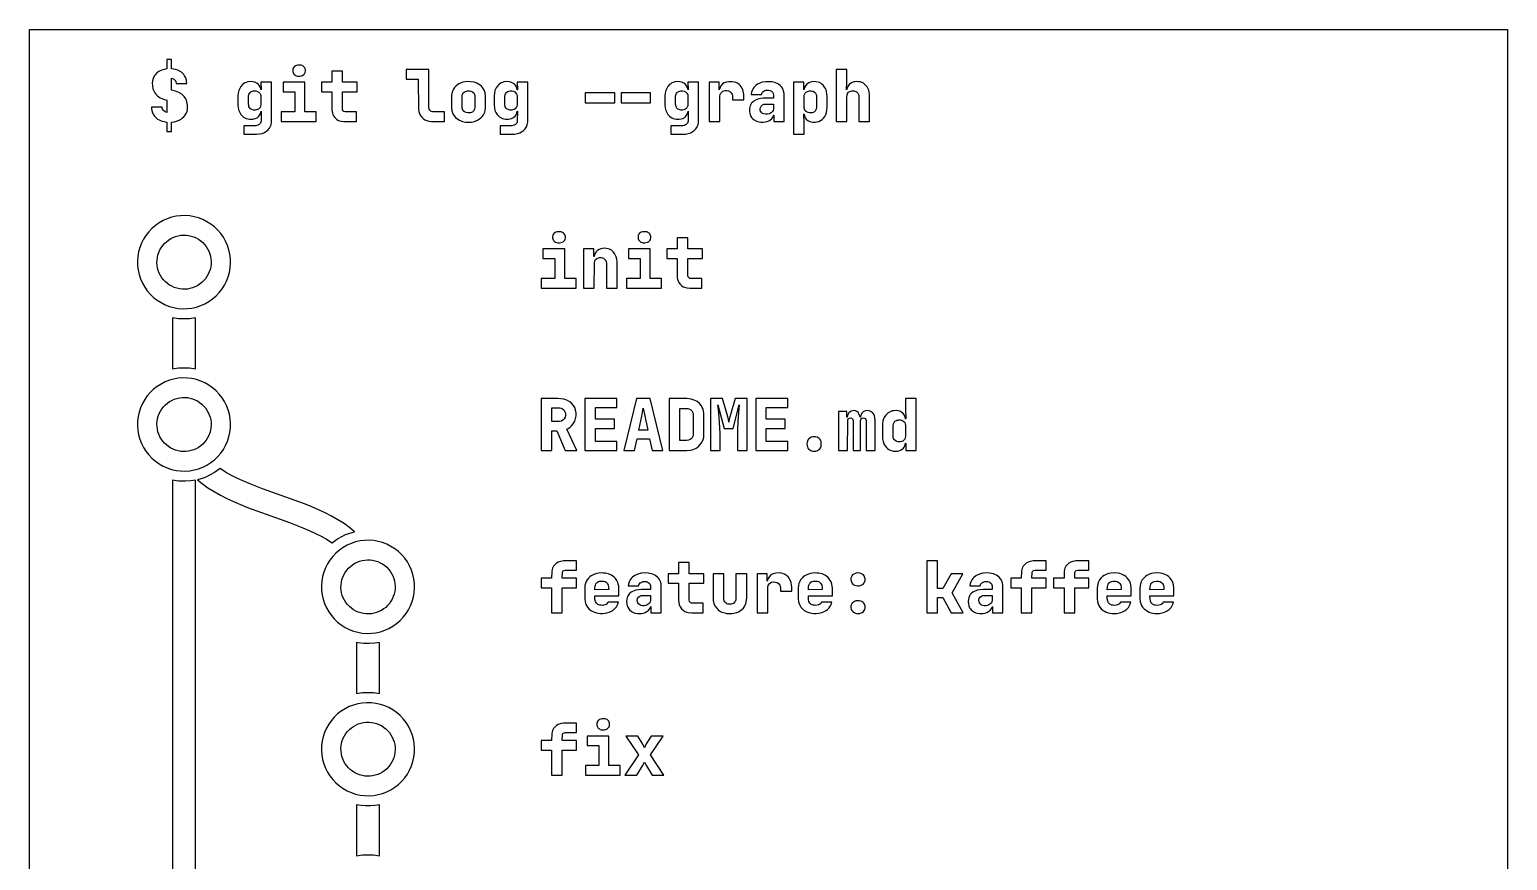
# Model space of a CAD drawing. Header units: millimetres. Extents: x 0 to 272, y 0 to 309.
# Drawn here: x 0.5 to 271.5, y 156.5 to 308.9 of the extents above; entities that cross this region are included whole.
import ezdxf

# ---------------------------------------------------------------- set-up
doc = ezdxf.new("R2010")
doc.units = ezdxf.units.MM

msp = doc.modelspace()

# ---------------------------------------------------------------- linework, layer by layer
at = {"layer": 'ENTGITTERRAHMEN'}
msp.add_lwpolyline([(0.5, 308.91), (271.5, 308.91), (271.5, 0.5), (0.5, 0.5)], close=True, dxfattribs=at)
at = {"layer": 'MOTIV'}
for points in [[(28.569, 292.695), (28.793, 292.911), (28.986, 293.144), (29.216, 293.528), (29.373, 293.951), (29.437, 294.256), (29.47, 294.577), (29.46, 295.068), (29.354, 295.665), (29.261, 295.938), (29.141, 296.194), (28.994, 296.434), (28.821, 296.657), (28.622, 296.862), (28.398, 297.048), (27.875, 297.363), (27.252, 297.603), (26.55, 297.772), (26.55, 299.978), (26.896, 299.849), (27.151, 299.645), (27.307, 299.373), (27.36, 299.038), (29.317, 299.038), (29.302, 299.354), (29.256, 299.652), (29.131, 300.068), (28.938, 300.444), (28.771, 300.673), (28.573, 300.885), (28.35, 301.076), (28.104, 301.242), (27.696, 301.444), (27.238, 301.591), (26.55, 301.701), (26.55, 303.41), (25.702, 303.41), (25.702, 301.687), (25.189, 301.614), (24.725, 301.483), (24.443, 301.364), (24.182, 301.219), (23.831, 300.953), (23.625, 300.746), (23.448, 300.519), (23.237, 300.147), (23.093, 299.735), (23.034, 299.438), (23.004, 299.124), (23.014, 298.646), (23.124, 298.061), (23.22, 297.79), (23.344, 297.533), (23.495, 297.29), (23.673, 297.061), (23.986, 296.751), (24.48, 296.407), (25.063, 296.143), (25.702, 295.958), (25.702, 293.675), (25.34, 293.818), (25.063, 294.04), (24.973, 294.157), (24.887, 294.327), (24.847, 294.466), (24.828, 294.666), (22.87, 294.666), (22.886, 294.347), (22.933, 294.044), (23.061, 293.622), (23.26, 293.239), (23.431, 293.005), (23.634, 292.787), (23.986, 292.503), (24.248, 292.345), (24.533, 292.213), (24.839, 292.106), (25.168, 292.025), (25.702, 291.952), (25.702, 290.229), (26.55, 290.229), (26.55, 291.939), (27.101, 292.014), (27.601, 292.148), (28.049, 292.343), (28.32, 292.506)], [(51.091, 301.257), (51.091, 301.518), (51.039, 301.754), (50.966, 301.91), (50.822, 302.091), (50.631, 302.236), (50.465, 302.316), (50.278, 302.37), (49.999, 302.404), (49.704, 302.393), (49.442, 302.337), (49.269, 302.265), (49.069, 302.131), (48.946, 302.005), (48.853, 301.86), (48.775, 301.64), (48.751, 301.453), (48.764, 301.195), (48.808, 301.021), (48.881, 300.864), (48.984, 300.726), (49.115, 300.606), (49.269, 300.509), (49.442, 300.438), (49.635, 300.392), (50.072, 300.375), (50.343, 300.42), (50.578, 300.509), (50.778, 300.643), (50.935, 300.816), (51.039, 301.021)], [(60.559, 297.472), (60.559, 299.234), (57.884, 299.234), (57.884, 301.257), (55.927, 301.257), (55.927, 299.234), (54.034, 299.234), (54.034, 297.472), (55.927, 297.472), (55.939, 294.102), (56.042, 293.552), (56.131, 293.306), (56.246, 293.079), (56.467, 292.775), (56.645, 292.596), (56.843, 292.443), (57.176, 292.261), (57.553, 292.136), (58.121, 292.06), (60.429, 292.056), (60.429, 293.818), (58.391, 293.821), (58.127, 293.893), (57.992, 294.01), (57.911, 294.181), (57.884, 294.405), (57.884, 297.472)], [(73.74, 301.583), (69.564, 301.583), (69.564, 299.821), (71.783, 299.821), (71.797, 294.285), (71.863, 293.89), (71.98, 293.525), (72.149, 293.189), (72.423, 292.825), (72.689, 292.58), (72.996, 292.376), (73.339, 292.219), (73.712, 292.115), (74.22, 292.058), (76.611, 292.056), (76.611, 293.818), (74.379, 293.828), (74.165, 293.888), (74.02, 293.976), (73.873, 294.132), (73.794, 294.283), (73.74, 294.601)], [(151.987, 297.568), (152.147, 297.479), (152.284, 297.361), (152.396, 297.218), (152.504, 296.991), (152.553, 296.793), (152.576, 296.572), (152.577, 292.056), (154.535, 292.056), (154.522, 297.026), (154.483, 297.343), (154.376, 297.782), (154.212, 298.177), (154.07, 298.415), (153.809, 298.734), (153.612, 298.913), (153.397, 299.063), (153.166, 299.182), (152.788, 299.305), (152.515, 299.35), (152.225, 299.365), (151.861, 299.341), (151.638, 299.298), (151.33, 299.194), (151.056, 299.042), (150.815, 298.843), (150.666, 298.67), (150.541, 298.477), (150.415, 298.189), (150.332, 297.864), (150.293, 297.864), (150.359, 299.234), (150.359, 301.583), (148.401, 301.583), (148.401, 292.056), (150.359, 292.056), (150.359, 296.493), (150.395, 296.862), (150.505, 297.165), (150.688, 297.404), (150.935, 297.568), (151.242, 297.654), (151.673, 297.654)], [(44.685, 291.189), (44.784, 291.463), (44.87, 291.914), (44.886, 292.239), (44.886, 299.234), (42.929, 299.234), (42.994, 297.864), (42.955, 297.864), (42.853, 298.266), (42.678, 298.615), (42.485, 298.856), (42.163, 299.105), (41.78, 299.271), (41.451, 299.341), (40.936, 299.361), (40.505, 299.302), (40.239, 299.224), (39.991, 299.115), (39.761, 298.975), (39.548, 298.804), (39.263, 298.489), (39.103, 298.25), (38.97, 297.99), (38.863, 297.709), (38.754, 297.247), (38.704, 296.739), (38.704, 295.072), (38.754, 294.559), (38.863, 294.095), (39.033, 293.681), (39.263, 293.316), (39.548, 293.004), (39.761, 292.834), (39.991, 292.695), (40.239, 292.587), (40.505, 292.51), (40.788, 292.463), (41.088, 292.448), (41.451, 292.472), (41.674, 292.514), (41.881, 292.578), (42.163, 292.714), (42.332, 292.831), (42.537, 293.025), (42.678, 293.204), (42.792, 293.404), (42.902, 293.702), (42.955, 293.949), (42.994, 293.949), (42.954, 292.107), (42.914, 291.929), (42.846, 291.77), (42.752, 291.63), (42.631, 291.51), (42.376, 291.363), (41.984, 291.279), (39.81, 291.273), (39.81, 289.707), (42.092, 289.711), (42.641, 289.763), (43.136, 289.877), (43.577, 290.054), (43.842, 290.206), (44.194, 290.485), (44.477, 290.814)], [(46.661, 293.831), (46.661, 292.056), (53.056, 292.056), (53.056, 293.831), (50.968, 293.831), (50.968, 299.234), (46.987, 299.234), (46.987, 297.472), (49.14, 297.472), (49.14, 293.831)], [(83.485, 292.944), (83.73, 293.29), (83.956, 293.778), (84.045, 294.098), (84.098, 294.438), (84.115, 294.797), (84.107, 296.735), (84.019, 297.301), (83.832, 297.812), (83.551, 298.264), (83.343, 298.502), (83.106, 298.713), (82.84, 298.897), (82.546, 299.055), (82, 299.247), (81.385, 299.348), (80.716, 299.357), (80.334, 299.319), (79.975, 299.247), (79.639, 299.143), (79.227, 298.953), (78.949, 298.777), (78.701, 298.575), (78.416, 298.264), (78.236, 298.001), (78.089, 297.714), (77.977, 297.408), (77.869, 296.853), (77.851, 296.493), (77.859, 294.555), (77.947, 293.989), (78.134, 293.479), (78.416, 293.026), (78.625, 292.789), (78.863, 292.578), (79.326, 292.285), (79.861, 292.074), (80.459, 291.955), (81.12, 291.928), (81.513, 291.955), (81.882, 292.016), (82.226, 292.109), (82.647, 292.285), (83.021, 292.513), (83.267, 292.715)], [(91.605, 291.059), (91.765, 291.463), (91.851, 291.914), (91.867, 292.239), (91.867, 299.234), (89.91, 299.234), (89.975, 297.864), (89.936, 297.864), (89.834, 298.266), (89.659, 298.615), (89.466, 298.856), (89.144, 299.105), (88.761, 299.271), (88.432, 299.341), (87.917, 299.361), (87.486, 299.302), (87.22, 299.224), (86.972, 299.115), (86.742, 298.975), (86.529, 298.804), (86.244, 298.489), (86.084, 298.25), (85.951, 297.99), (85.844, 297.709), (85.735, 297.247), (85.685, 296.739), (85.685, 295.072), (85.735, 294.559), (85.844, 294.095), (86.014, 293.681), (86.244, 293.316), (86.529, 293.004), (86.742, 292.834), (86.972, 292.695), (87.22, 292.587), (87.486, 292.51), (87.769, 292.463), (88.07, 292.448), (88.315, 292.459), (88.655, 292.514), (88.862, 292.578), (89.144, 292.714), (89.313, 292.831), (89.519, 293.025), (89.659, 293.204), (89.773, 293.404), (89.86, 293.624), (89.936, 293.949), (89.975, 293.949), (89.935, 292.107), (89.895, 291.929), (89.827, 291.77), (89.733, 291.63), (89.612, 291.51), (89.357, 291.363), (88.965, 291.279), (86.791, 291.273), (86.791, 289.707), (88.879, 289.707), (89.445, 289.738), (89.958, 289.832), (90.417, 289.988), (90.694, 290.126), (91.065, 290.386), (91.372, 290.7)], [(122.926, 291.059), (123.085, 291.463), (123.171, 291.914), (123.188, 292.239), (123.188, 299.234), (121.23, 299.234), (121.296, 297.864), (121.256, 297.864), (121.155, 298.266), (120.979, 298.615), (120.787, 298.856), (120.465, 299.105), (120.081, 299.271), (119.753, 299.341), (119.238, 299.361), (118.806, 299.302), (118.541, 299.224), (118.293, 299.115), (118.063, 298.975), (117.85, 298.804), (117.565, 298.489), (117.405, 298.25), (117.272, 297.99), (117.165, 297.709), (117.055, 297.247), (117.005, 296.739), (117.005, 295.072), (117.055, 294.559), (117.165, 294.095), (117.335, 293.681), (117.565, 293.316), (117.85, 293.004), (118.063, 292.834), (118.293, 292.695), (118.541, 292.587), (118.806, 292.51), (119.09, 292.463), (119.39, 292.448), (119.636, 292.459), (119.976, 292.514), (120.281, 292.618), (120.465, 292.714), (120.633, 292.831), (120.839, 293.025), (120.979, 293.204), (121.093, 293.404), (121.181, 293.624), (121.256, 293.949), (121.296, 293.949), (121.256, 292.107), (121.216, 291.929), (121.148, 291.77), (121.054, 291.63), (120.933, 291.51), (120.787, 291.413), (120.619, 291.342), (120.286, 291.279), (118.111, 291.273), (118.111, 289.707), (120.199, 289.707), (120.766, 289.738), (121.278, 289.832), (121.738, 289.988), (122.015, 290.126), (122.385, 290.386), (122.692, 290.7)], [(128.07, 297.727), (128.374, 297.727), (128.644, 297.673), (128.88, 297.567), (129.08, 297.407), (129.237, 297.199), (129.32, 297.015), (129.385, 296.733), (129.4, 296.037), (131.488, 296.037), (131.474, 296.985), (131.434, 297.322), (131.367, 297.635), (131.273, 297.924), (131.152, 298.189), (131.004, 298.43), (130.829, 298.647), (130.63, 298.837), (130.291, 299.068), (130.038, 299.185), (129.763, 299.273), (129.311, 299.35), (128.698, 299.353), (128.309, 299.29), (127.862, 299.122), (127.579, 298.933), (127.286, 298.617), (127.111, 298.306), (126.972, 297.864), (126.946, 297.864), (126.946, 299.234), (125.119, 299.234), (125.119, 292.056), (127.077, 292.056), (127.09, 296.733), (127.15, 297.015), (127.258, 297.255), (127.414, 297.452), (127.614, 297.598), (127.793, 297.673)], [(136.851, 292.96), (136.943, 293.231), (136.982, 293.231), (136.982, 292.056), (138.874, 292.056), (138.874, 296.885), (138.858, 297.2), (138.772, 297.637), (138.674, 297.905), (138.543, 298.153), (138.379, 298.383), (138.182, 298.594), (137.831, 298.871), (137.567, 299.022), (137.28, 299.145), (136.969, 299.241), (136.636, 299.31), (136.279, 299.351), (135.536, 299.352), (134.868, 299.248), (134.563, 299.158), (134.278, 299.042), (134.012, 298.9), (133.765, 298.732), (133.543, 298.542), (133.35, 298.333), (133.185, 298.106), (133.05, 297.861), (132.902, 297.459), (132.819, 297.015), (134.711, 297.015), (134.75, 297.165), (134.835, 297.342), (134.959, 297.493), (135.12, 297.618), (135.311, 297.712), (135.527, 297.772), (135.971, 297.793), (136.279, 297.736), (136.535, 297.616), (136.736, 297.436), (136.863, 297.212), (136.915, 296.944), (136.917, 296.35), (135.04, 296.338), (134.506, 296.276), (134.033, 296.16), (133.621, 295.991), (133.38, 295.849), (133.166, 295.684), (132.902, 295.396), (132.764, 295.179), (132.657, 294.941), (132.58, 294.683), (132.534, 294.404), (132.532, 293.827), (132.635, 293.321), (132.78, 292.986), (132.91, 292.784), (133.065, 292.599), (133.342, 292.357), (133.777, 292.118), (134.286, 291.974), (134.568, 291.938), (135.004, 291.928), (135.388, 291.964), (135.736, 292.043), (136.048, 292.166), (136.236, 292.271), (136.521, 292.496), (136.711, 292.715)], [(143.208, 292.248), (143.478, 292.096), (143.783, 291.992), (144.123, 291.937), (144.573, 291.933), (144.866, 291.97), (145.227, 292.069), (145.557, 292.224), (145.853, 292.433), (146.109, 292.689), (146.326, 292.992), (146.504, 293.342), (146.635, 293.73), (146.719, 294.153), (146.757, 294.732), (146.753, 296.739), (146.727, 297.083), (146.637, 297.56), (146.544, 297.852), (146.424, 298.123), (146.277, 298.372), (146.009, 298.706), (145.805, 298.893), (145.583, 299.049), (145.344, 299.174), (145.087, 299.267), (144.669, 299.349), (144.123, 299.354), (143.677, 299.271), (143.384, 299.154), (143.047, 298.926), (142.779, 298.615), (142.604, 298.266), (142.502, 297.864), (142.463, 297.864), (142.463, 299.234), (140.571, 299.234), (140.571, 289.707), (142.528, 289.707), (142.528, 291.665), (142.463, 293.427), (142.502, 293.427), (142.578, 293.102), (142.738, 292.746), (142.92, 292.503)], [(40.671, 296.722), (40.731, 296.991), (40.808, 297.165), (40.951, 297.361), (41.089, 297.479), (41.309, 297.591), (41.501, 297.643), (41.716, 297.666), (42.012, 297.654), (42.328, 297.568), (42.538, 297.443), (42.743, 297.218), (42.853, 296.991), (42.904, 296.793), (42.927, 296.572), (42.915, 295.09), (42.873, 294.885), (42.775, 294.647), (42.67, 294.496), (42.489, 294.334), (42.269, 294.221), (42.08, 294.169), (41.868, 294.146), (41.57, 294.158), (41.25, 294.245), (41.041, 294.37), (40.839, 294.594), (40.731, 294.821), (40.682, 295.019), (40.659, 295.24)], [(79.815, 296.652), (79.848, 296.869), (79.935, 297.118), (80.034, 297.276), (80.208, 297.447), (80.425, 297.57), (80.615, 297.63), (80.828, 297.662), (81.142, 297.662), (81.425, 297.613), (81.716, 297.483), (81.937, 297.276), (82.083, 296.999), (82.133, 296.799), (82.156, 296.574), (82.152, 294.642), (82.103, 294.363), (82.034, 294.181), (81.899, 293.974), (81.766, 293.848), (81.55, 293.723), (81.358, 293.662), (81.142, 293.629), (80.828, 293.629), (80.549, 293.679), (80.258, 293.812), (80.034, 294.022), (79.885, 294.299), (79.834, 294.497), (79.81, 294.718)], [(87.645, 296.649), (87.693, 296.928), (87.76, 297.11), (87.892, 297.316), (88.022, 297.443), (88.175, 297.541), (88.415, 297.629), (88.623, 297.662), (88.922, 297.662), (89.251, 297.591), (89.47, 297.479), (89.689, 297.268), (89.812, 297.052), (89.885, 296.793), (89.908, 296.572), (89.903, 295.164), (89.854, 294.885), (89.786, 294.703), (89.689, 294.544), (89.519, 294.37), (89.365, 294.271), (89.126, 294.184), (88.922, 294.151), (88.623, 294.151), (88.29, 294.221), (88.07, 294.334), (87.892, 294.496), (87.735, 294.761), (87.676, 294.951), (87.64, 295.24)], [(107.802, 295.449), (107.802, 297.276), (102.386, 297.276), (102.386, 295.449)], [(114.392, 297.276), (108.976, 297.276), (108.976, 295.449), (114.392, 295.449)], [(118.966, 296.649), (119.014, 296.928), (119.081, 297.11), (119.213, 297.316), (119.342, 297.443), (119.552, 297.568), (119.736, 297.629), (119.944, 297.662), (120.243, 297.662), (120.51, 297.612), (120.791, 297.479), (121.01, 297.268), (121.132, 297.052), (121.192, 296.862), (121.229, 296.572), (121.224, 295.164), (121.192, 294.951), (121.106, 294.703), (121.01, 294.544), (120.84, 294.37), (120.686, 294.271), (120.447, 294.184), (120.243, 294.151), (119.944, 294.151), (119.61, 294.221), (119.391, 294.334), (119.213, 294.496), (119.055, 294.761), (118.984, 295.019), (118.961, 295.24)], [(142.535, 296.649), (142.567, 296.862), (142.652, 297.11), (142.749, 297.268), (142.919, 297.443), (143.129, 297.568), (143.312, 297.629), (143.516, 297.662), (143.815, 297.662), (144.148, 297.593), (144.416, 297.447), (144.618, 297.227), (144.726, 296.999), (144.775, 296.799), (144.798, 296.574), (144.793, 294.642), (144.745, 294.363), (144.678, 294.181), (144.546, 293.974), (144.416, 293.848), (144.207, 293.723), (144.023, 293.662), (143.815, 293.629), (143.516, 293.629), (143.248, 293.679), (142.968, 293.812), (142.749, 294.022), (142.603, 294.299), (142.553, 294.497), (142.53, 294.718)], [(134.527, 294.642), (134.646, 294.87), (134.75, 294.986), (134.921, 295.111), (135.229, 295.22), (135.468, 295.241), (136.917, 295.241), (136.909, 294.333), (136.848, 294.08), (136.727, 293.859), (136.491, 293.626), (136.189, 293.462), (135.836, 293.375), (135.454, 293.367), (135.132, 293.425), (134.915, 293.518), (134.697, 293.692), (134.574, 293.869), (134.501, 294.076), (134.478, 294.373)], [(31.501, 274.358), (30.694, 274.582), (29.869, 274.725), (29.034, 274.787), (28.197, 274.766), (27.365, 274.664), (26.548, 274.48), (25.753, 274.217), (24.987, 273.878), (24.259, 273.465), (23.574, 272.983), (22.94, 272.436), (22.362, 271.829), (21.847, 271.169), (21.399, 270.461), (21.022, 269.713), (20.721, 268.932), (20.497, 268.125), (20.354, 267.3), (20.293, 266.464), (20.313, 265.627), (20.416, 264.796), (20.599, 263.979), (20.862, 263.183), (21.201, 262.418), (21.614, 261.689), (22.096, 261.004), (22.643, 260.37), (23.25, 259.793), (23.91, 259.277), (24.618, 258.829), (25.366, 258.453), (26.147, 258.151), (26.955, 257.928), (27.78, 257.785), (28.615, 257.723), (29.452, 257.744), (30.283, 257.846), (31.101, 258.03), (31.896, 258.292), (32.662, 258.632), (33.39, 259.045), (34.075, 259.527), (34.709, 260.074), (35.287, 260.68), (35.802, 261.341), (36.25, 262.048), (36.627, 262.796), (36.928, 263.578), (37.151, 264.385), (37.295, 265.21), (37.356, 266.045), (37.336, 266.883), (37.233, 267.714), (37.05, 268.531), (36.787, 269.326), (36.448, 270.092), (36.035, 270.821), (35.552, 271.505), (35.005, 272.14), (34.399, 272.717), (33.739, 273.232), (33.031, 273.68), (32.283, 274.057)], [(30.381, 261.543), (29.912, 261.414), (29.432, 261.33), (28.946, 261.294), (28.459, 261.306), (27.976, 261.366), (27.501, 261.473), (27.039, 261.625), (26.594, 261.823), (26.17, 262.063), (25.772, 262.343), (25.403, 262.661), (25.067, 263.014), (24.768, 263.398), (24.507, 263.809), (24.288, 264.244), (24.113, 264.698), (23.983, 265.168), (23.9, 265.647), (23.864, 266.133), (23.876, 266.62), (23.936, 267.103), (24.042, 267.578), (24.195, 268.041), (24.392, 268.486), (24.632, 268.909), (24.913, 269.308), (25.231, 269.676), (25.583, 270.012), (25.967, 270.312), (26.379, 270.572), (26.814, 270.791), (27.268, 270.966), (27.737, 271.096), (28.217, 271.179), (28.703, 271.215), (29.189, 271.203), (29.673, 271.144), (30.148, 271.037), (30.61, 270.884), (31.055, 270.687), (31.479, 270.447), (31.877, 270.166), (32.246, 269.848), (32.582, 269.496), (32.881, 269.112), (33.142, 268.701), (33.361, 268.266), (33.536, 267.811), (33.666, 267.342), (33.749, 266.862), (33.785, 266.377), (33.773, 265.89), (33.713, 265.407), (33.607, 264.931), (33.454, 264.469), (33.256, 264.024), (33.016, 263.6), (32.736, 263.202), (32.418, 262.833), (32.065, 262.498), (31.681, 262.198), (31.27, 261.938), (30.835, 261.719)], [(98.002, 271.79), (97.803, 271.828), (97.508, 271.839), (97.228, 271.805), (96.984, 271.727), (96.824, 271.639), (96.644, 271.484), (96.541, 271.346), (96.467, 271.189), (96.415, 270.953), (96.415, 270.692), (96.449, 270.512), (96.513, 270.349), (96.606, 270.205), (96.728, 270.079), (96.929, 269.944), (97.164, 269.855), (97.364, 269.817), (97.659, 269.806), (97.938, 269.839), (98.182, 269.918), (98.342, 270.006), (98.523, 270.161), (98.626, 270.299), (98.699, 270.456), (98.751, 270.692), (98.751, 270.953), (98.717, 271.133), (98.653, 271.295), (98.56, 271.44), (98.438, 271.566), (98.238, 271.701)], [(113.663, 271.79), (113.463, 271.828), (113.168, 271.839), (112.889, 271.805), (112.645, 271.727), (112.484, 271.639), (112.304, 271.484), (112.201, 271.346), (112.128, 271.189), (112.076, 270.953), (112.076, 270.692), (112.11, 270.512), (112.173, 270.349), (112.266, 270.205), (112.389, 270.079), (112.589, 269.944), (112.824, 269.855), (113.024, 269.817), (113.319, 269.806), (113.598, 269.839), (113.842, 269.918), (114.003, 270.006), (114.183, 270.161), (114.286, 270.299), (114.359, 270.456), (114.412, 270.692), (114.412, 270.953), (114.377, 271.133), (114.314, 271.295), (114.221, 271.44), (114.098, 271.566), (113.898, 271.701)], [(98.627, 268.669), (94.647, 268.669), (94.647, 266.907), (96.8, 266.907), (96.8, 263.266), (94.321, 263.266), (94.321, 261.491), (100.715, 261.491), (100.715, 263.266), (98.627, 263.266)], [(106.153, 266.545), (106.221, 266.363), (106.275, 265.929), (106.275, 261.491), (108.232, 261.491), (108.229, 266.295), (108.181, 266.778), (108.074, 267.217), (107.909, 267.612), (107.767, 267.85), (107.507, 268.169), (107.204, 268.427), (106.864, 268.617), (106.616, 268.706), (106.212, 268.785), (105.922, 268.8), (105.559, 268.776), (105.229, 268.704), (104.932, 268.584), (104.669, 268.416), (104.41, 268.165), (104.239, 267.912), (104.112, 267.624), (104.03, 267.299), (103.991, 267.299), (103.991, 268.669), (102.099, 268.669), (102.099, 261.491), (104.056, 261.491), (104.069, 266.157), (104.15, 266.487), (104.304, 266.751), (104.526, 266.947), (104.809, 267.064), (105.008, 267.097), (105.3, 267.097), (105.567, 267.047), (105.741, 266.976), (105.892, 266.878), (106.059, 266.704)], [(114.288, 263.266), (114.288, 268.669), (110.307, 268.669), (110.307, 266.907), (112.461, 266.907), (112.461, 263.266), (109.981, 263.266), (109.981, 261.491), (116.376, 261.491), (116.376, 263.266)], [(120.062, 261.952), (120.38, 261.75), (120.617, 261.648), (121.008, 261.543), (121.596, 261.491), (123.749, 261.491), (123.749, 263.253), (121.711, 263.256), (121.567, 263.28), (121.396, 263.361), (121.312, 263.445), (121.252, 263.553), (121.204, 263.841), (121.204, 266.907), (123.88, 266.907), (123.88, 268.669), (121.204, 268.669), (121.204, 270.692), (119.247, 270.692), (119.247, 268.669), (117.354, 268.669), (117.354, 266.907), (119.247, 266.907), (119.247, 263.841), (119.275, 263.392), (119.327, 263.117), (119.451, 262.741), (119.566, 262.514), (119.787, 262.21)], [(28.824, 255.835), (27.803, 255.885), (26.74, 256.046), (26.74, 246.693), (27.803, 246.854), (28.824, 246.904), (29.846, 246.854), (30.908, 246.693), (30.908, 256.046), (29.846, 255.885)], [(31.896, 244.446), (31.101, 244.709), (30.283, 244.893), (29.452, 244.995), (28.615, 245.016), (27.78, 244.954), (26.955, 244.811), (26.147, 244.587), (25.366, 244.286), (24.618, 243.909), (23.91, 243.461), (23.25, 242.946), (22.643, 242.369), (22.096, 241.734), (21.614, 241.05), (21.201, 240.321), (20.862, 239.555), (20.599, 238.76), (20.416, 237.943), (20.313, 237.112), (20.293, 236.274), (20.354, 235.439), (20.497, 234.614), (20.721, 233.807), (21.022, 233.025), (21.399, 232.277), (21.847, 231.57), (22.362, 230.909), (22.94, 230.303), (23.574, 229.756), (24.259, 229.274), (24.987, 228.861), (25.753, 228.521), (26.548, 228.259), (27.365, 228.075), (28.197, 227.973), (29.034, 227.952), (29.869, 228.014), (30.694, 228.157), (31.501, 228.38), (32.283, 228.682), (33.031, 229.058), (33.739, 229.506), (34.399, 230.022), (35.005, 230.599), (35.552, 231.233), (36.035, 231.918), (36.448, 232.647), (36.787, 233.412), (37.05, 234.208), (37.233, 235.025), (37.336, 235.856), (37.356, 236.693), (37.295, 237.529), (37.151, 238.354), (36.928, 239.161), (36.627, 239.942), (36.25, 240.69), (35.802, 241.398), (35.287, 242.058), (34.709, 242.665), (34.075, 243.212), (33.39, 243.694), (32.662, 244.107)], [(30.61, 231.854), (30.148, 231.702), (29.673, 231.595), (29.189, 231.535), (28.703, 231.524), (28.217, 231.559), (27.737, 231.643), (27.268, 231.772), (26.814, 231.948), (26.379, 232.167), (25.967, 232.427), (25.583, 232.727), (25.231, 233.062), (24.913, 233.431), (24.632, 233.829), (24.392, 234.253), (24.195, 234.698), (24.042, 235.16), (23.936, 235.636), (23.876, 236.119), (23.864, 236.606), (23.9, 237.091), (23.983, 237.571), (24.113, 238.04), (24.288, 238.495), (24.507, 238.93), (24.768, 239.341), (25.067, 239.725), (25.403, 240.077), (25.772, 240.395), (26.17, 240.676), (26.594, 240.916), (27.039, 241.113), (27.501, 241.266), (27.976, 241.373), (28.459, 241.432), (28.946, 241.444), (29.432, 241.408), (29.912, 241.325), (30.381, 241.195), (30.835, 241.02), (31.27, 240.801), (31.681, 240.541), (32.065, 240.241), (32.418, 239.905), (32.736, 239.537), (33.016, 239.138), (33.256, 238.715), (33.454, 238.27), (33.607, 237.807), (33.713, 237.332), (33.773, 236.849), (33.785, 236.362), (33.749, 235.876), (33.666, 235.397), (33.536, 234.927), (33.361, 234.473), (33.142, 234.038), (32.881, 233.627), (32.582, 233.243), (32.246, 232.89), (31.877, 232.572), (31.479, 232.292), (31.055, 232.052)], [(99.891, 240.394), (99.547, 240.669), (99.149, 240.895), (98.818, 241.03), (98.461, 241.132), (97.947, 241.218), (97.387, 241.247), (94.321, 241.247), (94.321, 231.72), (96.265, 231.72), (96.265, 235.322), (97.179, 235.322), (98.719, 231.72), (100.846, 231.72), (99.045, 235.636), (99.258, 235.737), (99.554, 235.92), (99.903, 236.222), (100.199, 236.59), (100.486, 237.126), (100.633, 237.592), (100.706, 238.089), (100.707, 238.599), (100.612, 239.179), (100.461, 239.6), (100.244, 239.982)], [(104.265, 239.577), (108.219, 239.577), (108.219, 241.247), (102.347, 241.247), (102.347, 231.72), (108.219, 231.72), (108.219, 233.391), (104.265, 233.391), (104.265, 235.766), (107.762, 235.766), (107.762, 237.437), (104.265, 237.437)], [(111.795, 241.247), (109.459, 231.72), (111.456, 231.72), (111.912, 233.874), (114.183, 233.874), (114.64, 231.72), (116.637, 231.72), (114.275, 241.247)], [(124.091, 238.943), (123.997, 239.285), (123.865, 239.604), (123.695, 239.901), (123.343, 240.336), (122.908, 240.692), (122.391, 240.969), (121.806, 241.153), (121.424, 241.216), (121.018, 241.245), (117.785, 241.247), (117.785, 231.72), (121.018, 231.722), (121.681, 231.791), (122.165, 231.917), (122.711, 232.162), (123.092, 232.42), (123.494, 232.812), (123.812, 233.282), (123.997, 233.704), (124.114, 234.163), (124.165, 234.658), (124.167, 238.193), (124.148, 238.579)], [(130.32, 235.838), (130.288, 234.537), (130.287, 231.72), (132.075, 231.72), (132.075, 241.247), (129.87, 241.247), (128.955, 238.05), (128.817, 237.474), (128.721, 236.928), (128.636, 237.423), (128.531, 237.865), (127.547, 241.247), (125.341, 241.247), (125.341, 231.72), (127.129, 231.72), (127.124, 234.87), (127.039, 236.798), (126.896, 238.625), (126.738, 240.073), (127.886, 235.766), (129.543, 235.766), (130.64, 240.073), (130.444, 237.957)], [(135.586, 237.437), (135.586, 239.577), (139.54, 239.577), (139.54, 241.247), (133.667, 241.247), (133.667, 231.72), (139.54, 231.72), (139.54, 233.391), (135.586, 233.391), (135.586, 235.766), (139.083, 235.766), (139.083, 237.437)], [(161.125, 239.29), (161.19, 237.528), (161.151, 237.528), (161.049, 237.93), (160.874, 238.279), (160.681, 238.52), (160.446, 238.714), (160.078, 238.901), (159.761, 238.987), (159.41, 239.026), (158.984, 239.013), (158.701, 238.966), (158.309, 238.838), (157.957, 238.639), (157.745, 238.468), (157.459, 238.154), (157.23, 237.787), (157.11, 237.516), (156.98, 237.071), (156.927, 236.747), (156.897, 236.223), (156.897, 234.396), (156.927, 233.867), (157.017, 233.387), (157.166, 232.956), (157.376, 232.574), (157.645, 232.243), (157.849, 232.057), (158.07, 231.903), (158.309, 231.779), (158.566, 231.687), (158.841, 231.625), (159.132, 231.594), (159.648, 231.614), (159.871, 231.657), (160.176, 231.76), (160.528, 231.973), (160.734, 232.167), (160.874, 232.346), (160.988, 232.546), (161.076, 232.766), (161.151, 233.091), (161.19, 233.091), (161.19, 231.72), (163.083, 231.72), (163.083, 241.247), (161.125, 241.247)], [(97.654, 237.034), (96.265, 237.019), (96.265, 239.551), (97.479, 239.549), (97.736, 239.523), (97.967, 239.466), (98.232, 239.341), (98.448, 239.161), (98.609, 238.934), (98.712, 238.662), (98.75, 238.428), (98.756, 238.176), (98.692, 237.803), (98.536, 237.497), (98.29, 237.259), (98.037, 237.125)], [(112.239, 235.44), (112.78, 238.032), (113.048, 239.485), (113.844, 235.44)], [(121.616, 233.721), (121.349, 233.61), (120.963, 233.549), (119.743, 233.548), (119.743, 239.42), (120.963, 239.418), (121.202, 239.392), (121.42, 239.335), (121.676, 239.211), (121.941, 238.98), (122.09, 238.752), (122.179, 238.49), (122.209, 238.193), (122.209, 234.787), (122.179, 234.485), (122.09, 234.218), (121.984, 234.042), (121.79, 233.84)], [(152.877, 231.72), (152.883, 237.193), (152.931, 237.4), (153.047, 237.578), (153.195, 237.668), (153.386, 237.698), (153.577, 237.668), (153.725, 237.578), (153.841, 237.4), (153.889, 237.193), (153.895, 231.72), (155.579, 231.72), (155.579, 237.202), (155.527, 237.762), (155.447, 238.054), (155.372, 238.23), (155.23, 238.468), (155.054, 238.669), (154.854, 238.826), (154.631, 238.939), (154.385, 239.006), (154.117, 239.029), (153.808, 238.999), (153.602, 238.937), (153.417, 238.842), (153.253, 238.714), (153.127, 238.567), (153.003, 238.355), (152.92, 238.117), (152.877, 237.854), (152.799, 237.854), (152.655, 238.326), (152.443, 238.674), (152.224, 238.871), (151.964, 238.989), (151.743, 239.026), (151.448, 239.012), (151.184, 238.937), (150.948, 238.803), (150.748, 238.616), (150.608, 238.41), (150.494, 238.117), (150.45, 237.854), (150.372, 237.854), (150.372, 238.898), (148.832, 238.898), (148.832, 231.72), (150.515, 231.72), (150.518, 237.154), (150.558, 237.369), (150.628, 237.51), (150.73, 237.614), (150.862, 237.677), (151.125, 237.69), (151.318, 237.614), (151.403, 237.534), (151.467, 237.43), (151.527, 237.193), (151.533, 231.72)], [(159.697, 237.307), (159.913, 237.331), (160.208, 237.318), (160.466, 237.255), (160.634, 237.176), (160.825, 237.025), (160.972, 236.829), (161.07, 236.592), (161.119, 236.313), (161.124, 234.382), (161.07, 234.027), (160.972, 233.789), (160.781, 233.551), (160.634, 233.443), (160.466, 233.363), (160.138, 233.293), (159.697, 233.312), (159.39, 233.413), (159.148, 233.593), (159.036, 233.736), (158.95, 233.903), (158.868, 234.232), (158.86, 236.313), (158.908, 236.592), (159.036, 236.882), (159.191, 237.068), (159.337, 237.176), (159.505, 237.255)], [(144.917, 234.138), (144.698, 234.197), (144.455, 234.224), (144.122, 234.21), (143.829, 234.138), (143.634, 234.046), (143.409, 233.874), (143.272, 233.711), (143.14, 233.456), (143.08, 233.237), (143.052, 232.994), (143.067, 232.662), (143.14, 232.368), (143.234, 232.174), (143.36, 232.001), (143.574, 231.812), (143.761, 231.707), (144.045, 231.619), (144.369, 231.59), (144.698, 231.619), (144.984, 231.707), (145.171, 231.812), (145.383, 232.001), (145.541, 232.236), (145.642, 232.51), (145.679, 232.741), (145.679, 233.078), (145.642, 233.313), (145.572, 233.524), (145.469, 233.711), (145.283, 233.922), (145.112, 234.046)], [(35.429, 228.425), (34.824, 227.965), (34.399, 227.681), (33.509, 227.177), (32.812, 226.857), (32.335, 226.673), (31.309, 226.365), (32.156, 225.655), (33.218, 224.883), (34.334, 224.172), (35.495, 223.516), (36.695, 222.906), (37.927, 222.335), (39.185, 221.797), (40.463, 221.287), (43.038, 220.33), (48.195, 218.487), (50.634, 217.538), (51.794, 217.042), (52.905, 216.527), (53.959, 215.989), (54.95, 215.427), (55.96, 214.772), (56.565, 215.232), (56.99, 215.516), (57.88, 216.02), (58.342, 216.239), (59.055, 216.524), (60.08, 216.832), (59.234, 217.542), (58.171, 218.314), (57.055, 219.024), (55.894, 219.681), (54.694, 220.291), (53.462, 220.862), (52.25, 221.38), (50.926, 221.91), (48.351, 222.867), (43.194, 224.709), (40.755, 225.658), (39.595, 226.155), (38.484, 226.67), (37.43, 227.208), (36.439, 227.77)], [(29.846, 68.228), (30.908, 68.067), (30.908, 226.275), (30.1, 226.142), (29.08, 226.067), (28.313, 226.077), (27.803, 226.114), (26.74, 226.275), (26.74, 68.067), (27.803, 68.228), (28.824, 68.278)], [(66.023, 214.515), (65.242, 214.816), (64.435, 215.04), (63.61, 215.183), (62.774, 215.245), (61.937, 215.224), (61.106, 215.122), (60.289, 214.938), (59.493, 214.675), (58.728, 214.336), (57.999, 213.923), (57.314, 213.441), (56.68, 212.894), (56.103, 212.287), (55.587, 211.627), (55.139, 210.919), (54.763, 210.171), (54.461, 209.39), (54.238, 208.583), (54.095, 207.758), (54.033, 206.922), (54.054, 206.085), (54.156, 205.254), (54.34, 204.437), (54.602, 203.641), (54.942, 202.876), (55.355, 202.147), (55.837, 201.462), (56.384, 200.828), (56.99, 200.251), (57.651, 199.735), (58.358, 199.287), (59.106, 198.911), (59.888, 198.609), (60.695, 198.386), (61.52, 198.243), (62.355, 198.181), (63.193, 198.202), (64.024, 198.304), (64.841, 198.488), (65.636, 198.75), (66.402, 199.09), (67.131, 199.503), (67.815, 199.985), (68.45, 200.532), (69.027, 201.138), (69.542, 201.799), (69.991, 202.506), (70.367, 203.254), (70.668, 204.036), (70.892, 204.843), (71.035, 205.668), (71.097, 206.503), (71.076, 207.341), (70.974, 208.172), (70.79, 208.989), (70.527, 209.784), (70.188, 210.55), (69.775, 211.279), (69.293, 211.963), (68.746, 212.598), (68.139, 213.175), (67.479, 213.69), (66.771, 214.138)], [(64.576, 202.177), (64.121, 202.001), (63.652, 201.872), (63.172, 201.788), (62.687, 201.753), (62.2, 201.764), (61.717, 201.824), (61.242, 201.931), (60.779, 202.083), (60.334, 202.281), (59.91, 202.521), (59.512, 202.801), (59.144, 203.119), (58.808, 203.472), (58.508, 203.856), (58.248, 204.267), (58.029, 204.702), (57.853, 205.156), (57.724, 205.626), (57.64, 206.105), (57.605, 206.591), (57.616, 207.078), (57.676, 207.561), (57.783, 208.036), (57.936, 208.499), (58.133, 208.944), (58.373, 209.367), (58.653, 209.766), (58.971, 210.134), (59.324, 210.47), (59.708, 210.77), (60.119, 211.03), (60.554, 211.249), (61.008, 211.424), (61.478, 211.554), (61.958, 211.637), (62.443, 211.673), (62.93, 211.661), (63.413, 211.602), (63.888, 211.495), (64.351, 211.342), (64.796, 211.145), (65.219, 210.905), (65.618, 210.624), (65.986, 210.306), (66.322, 209.954), (66.622, 209.57), (66.882, 209.159), (67.101, 208.724), (67.276, 208.269), (67.406, 207.8), (67.489, 207.32), (67.525, 206.835), (67.513, 206.348), (67.454, 205.865), (67.347, 205.389), (67.194, 204.927), (66.997, 204.482), (66.757, 204.058), (66.477, 203.66), (66.158, 203.291), (65.806, 202.956), (65.422, 202.656), (65.011, 202.396)], [(97.116, 211.03), (96.817, 210.781), (96.576, 210.49), (96.397, 210.163), (96.313, 209.925), (96.24, 209.537), (96.226, 208.279), (94.321, 208.279), (94.321, 206.517), (96.226, 206.517), (96.226, 201.949), (98.183, 201.949), (98.183, 206.517), (100.807, 206.517), (100.807, 208.279), (98.183, 208.279), (98.197, 209.334), (98.284, 209.542), (98.37, 209.639), (98.476, 209.712), (98.734, 209.779), (100.807, 209.78), (100.807, 211.476), (98.397, 211.464), (97.833, 211.365), (97.455, 211.225)], [(171.696, 201.949), (169.66, 205.617), (171.657, 209.127), (169.477, 209.127), (167.976, 206.413), (167.011, 206.413), (167.011, 211.476), (165.053, 211.476), (165.053, 201.949), (167.011, 201.949), (167.011, 204.768), (167.963, 204.768), (169.477, 201.949)], [(183.247, 211.03), (182.949, 210.781), (182.707, 210.49), (182.529, 210.163), (182.445, 209.925), (182.372, 209.537), (182.358, 208.279), (180.453, 208.279), (180.453, 206.517), (182.358, 206.517), (182.358, 201.949), (184.315, 201.949), (184.315, 206.517), (186.939, 206.517), (186.939, 208.279), (184.315, 208.279), (184.329, 209.334), (184.416, 209.542), (184.502, 209.639), (184.608, 209.712), (184.866, 209.779), (186.939, 209.78), (186.939, 211.476), (184.529, 211.464), (183.965, 211.365), (183.587, 211.225)], [(191.078, 211.03), (190.779, 210.781), (190.538, 210.49), (190.359, 210.163), (190.275, 209.925), (190.202, 209.537), (190.188, 208.279), (188.283, 208.279), (188.283, 206.517), (190.188, 206.517), (190.188, 201.949), (192.146, 201.949), (192.146, 206.517), (194.769, 206.517), (194.769, 208.279), (192.146, 208.279), (192.159, 209.334), (192.246, 209.542), (192.333, 209.639), (192.438, 209.712), (192.696, 209.779), (194.769, 209.78), (194.769, 211.476), (192.359, 211.464), (191.795, 211.365), (191.417, 211.225)], [(105.769, 203.34), (105.53, 203.321), (105.286, 203.327), (105.041, 203.364), (104.7, 203.496), (104.442, 203.717), (104.267, 204.023), (104.176, 204.414), (104.161, 205.082), (108.558, 205.082), (108.557, 206.509), (108.527, 206.861), (108.462, 207.194), (108.362, 207.507), (108.174, 207.894), (107.928, 208.24), (107.71, 208.468), (107.464, 208.67), (107.188, 208.846), (106.671, 209.075), (106.087, 209.212), (105.706, 209.25), (105.305, 209.256), (104.915, 209.228), (104.547, 209.168), (103.984, 208.994), (103.486, 208.732), (103.226, 208.538), (102.996, 208.319), (102.736, 207.985), (102.577, 207.705), (102.42, 207.301), (102.343, 206.974), (102.296, 206.509), (102.296, 204.568), (102.365, 203.991), (102.532, 203.469), (102.796, 203.004), (103.146, 202.609), (103.396, 202.406), (103.776, 202.178), (104.091, 202.041), (104.43, 201.936), (104.79, 201.865), (105.172, 201.826), (105.604, 201.822), (106.076, 201.866), (106.374, 201.924), (106.795, 202.056), (107.186, 202.241), (107.43, 202.393), (107.654, 202.565), (107.946, 202.85), (108.11, 203.059), (108.311, 203.4), (108.493, 203.907), (106.575, 203.907), (106.507, 203.76), (106.379, 203.603), (106.203, 203.476), (106.028, 203.4)], [(116.189, 207.666), (116.005, 208.046), (115.841, 208.276), (115.644, 208.487), (115.416, 208.678), (115.164, 208.843), (114.888, 208.98), (114.589, 209.09), (114.267, 209.172), (113.922, 209.227), (113.361, 209.258), (112.654, 209.206), (112.025, 209.051), (111.604, 208.867), (111.348, 208.712), (111.005, 208.435), (110.812, 208.226), (110.648, 207.999), (110.456, 207.625), (110.329, 207.209), (110.281, 206.909), (112.173, 206.909), (112.23, 207.105), (112.325, 207.275), (112.458, 207.42), (112.628, 207.538), (112.825, 207.623), (113.048, 207.675), (113.296, 207.692), (113.563, 207.671), (113.741, 207.63), (113.95, 207.539), (114.126, 207.407), (114.258, 207.245), (114.325, 207.105), (114.373, 206.894), (114.379, 206.243), (112.693, 206.24), (112.14, 206.196), (111.647, 206.098), (111.351, 206.003), (111.083, 205.885), (110.842, 205.742), (110.532, 205.486), (110.364, 205.289), (110.169, 204.956), (110.077, 204.708), (110.015, 204.44), (109.981, 203.998), (110.01, 203.587), (110.097, 203.214), (110.188, 202.986), (110.372, 202.677), (110.527, 202.492), (110.804, 202.25), (111.012, 202.119), (111.359, 201.966), (111.614, 201.894), (112.03, 201.831), (112.33, 201.819), (112.726, 201.841), (113.086, 201.905), (113.41, 202.013), (113.698, 202.164), (113.928, 202.338), (114.13, 202.551), (114.283, 202.79), (114.405, 203.124), (114.444, 203.124), (114.444, 201.949), (116.336, 201.949), (116.332, 206.938), (116.3, 207.243)], [(119.84, 202.972), (120.061, 202.668), (120.336, 202.41), (120.655, 202.208), (121.016, 202.065), (121.282, 202.001), (121.87, 201.949), (124.023, 201.949), (124.023, 203.711), (121.91, 203.723), (121.778, 203.759), (121.67, 203.819), (121.586, 203.903), (121.526, 204.011), (121.478, 204.299), (121.478, 207.365), (124.154, 207.365), (124.154, 209.127), (121.478, 209.127), (121.478, 211.15), (119.521, 211.15), (119.521, 209.127), (117.628, 209.127), (117.628, 207.365), (119.521, 207.365), (119.521, 204.299), (119.55, 203.85), (119.636, 203.445), (119.725, 203.199)], [(129.786, 203.882), (129.657, 203.75), (129.505, 203.648), (129.331, 203.574), (129.135, 203.53), (128.917, 203.516), (128.559, 203.556), (128.376, 203.62), (128.217, 203.713), (128.082, 203.835), (127.972, 203.985), (127.888, 204.161), (127.831, 204.362), (127.795, 204.755), (127.795, 209.127), (125.837, 209.127), (125.837, 204.742), (125.875, 204.187), (125.987, 203.684), (126.174, 203.235), (126.436, 202.837), (126.772, 202.494), (127.17, 202.218), (127.468, 202.075), (127.963, 201.919), (128.325, 201.855), (128.713, 201.823), (129.315, 201.835), (129.864, 201.918), (130.199, 202.013), (130.509, 202.14), (130.794, 202.298), (131.175, 202.595), (131.393, 202.829), (131.577, 203.088), (131.728, 203.37), (131.846, 203.677), (131.959, 204.182), (131.997, 204.742), (131.997, 209.127), (130.039, 209.127), (130.039, 204.755), (130.002, 204.362), (129.889, 204.041)], [(138.181, 206.469), (138.183, 205.93), (140.271, 205.93), (140.267, 206.701), (140.24, 207.049), (140.15, 207.528), (139.998, 207.952), (139.787, 208.323), (139.612, 208.54), (139.305, 208.815), (138.95, 209.023), (138.686, 209.126), (138.401, 209.199), (137.932, 209.254), (137.346, 209.231), (136.858, 209.111), (136.644, 209.015), (136.451, 208.895), (136.153, 208.619), (135.925, 208.266), (135.839, 208.06), (135.755, 207.757), (135.729, 207.757), (135.729, 209.127), (133.902, 209.127), (133.902, 201.949), (135.86, 201.949), (135.873, 206.626), (135.956, 206.973), (136.113, 207.252), (136.343, 207.46), (136.576, 207.566), (136.929, 207.625), (137.296, 207.6), (137.607, 207.492), (137.863, 207.3), (138.051, 207.034), (138.142, 206.773)], [(144.92, 203.34), (144.681, 203.321), (144.437, 203.327), (144.192, 203.364), (143.851, 203.496), (143.593, 203.717), (143.418, 204.023), (143.326, 204.414), (143.311, 205.082), (147.709, 205.082), (147.707, 206.509), (147.678, 206.861), (147.613, 207.194), (147.472, 207.607), (147.324, 207.894), (147.145, 208.158), (146.861, 208.468), (146.615, 208.67), (146.339, 208.846), (145.821, 209.075), (145.238, 209.212), (144.857, 209.25), (144.455, 209.256), (144.066, 209.228), (143.698, 209.168), (143.135, 208.994), (142.637, 208.732), (142.377, 208.538), (142.147, 208.319), (141.887, 207.985), (141.728, 207.705), (141.571, 207.301), (141.494, 206.974), (141.447, 206.509), (141.447, 204.568), (141.516, 203.991), (141.683, 203.469), (141.947, 203.004), (142.297, 202.609), (142.547, 202.406), (142.926, 202.178), (143.242, 202.041), (143.58, 201.936), (143.941, 201.865), (144.323, 201.826), (144.755, 201.822), (145.227, 201.866), (145.525, 201.924), (145.946, 202.056), (146.337, 202.241), (146.581, 202.393), (146.805, 202.565), (147.097, 202.85), (147.334, 203.169), (147.461, 203.4), (147.644, 203.907), (145.726, 203.907), (145.636, 203.726), (145.53, 203.603), (145.354, 203.476), (145.179, 203.4)], [(152.938, 209.178), (152.724, 209.232), (152.407, 209.258), (152.091, 209.232), (151.877, 209.178), (151.626, 209.06), (151.412, 208.891), (151.286, 208.738), (151.192, 208.564), (151.119, 208.303), (151.104, 208.01), (151.132, 207.801), (151.192, 207.61), (151.286, 207.437), (151.461, 207.235), (151.626, 207.11), (151.811, 207.015), (152.091, 206.935), (152.325, 206.91), (152.649, 206.924), (152.869, 206.969), (153.13, 207.075), (153.354, 207.235), (153.529, 207.437), (153.647, 207.672), (153.696, 207.868), (153.711, 208.158), (153.683, 208.371), (153.623, 208.564), (153.529, 208.738), (153.403, 208.891), (153.189, 209.06)], [(178.83, 207.666), (178.716, 207.924), (178.568, 208.164), (178.286, 208.487), (178.058, 208.678), (177.805, 208.843), (177.53, 208.98), (177.231, 209.09), (176.909, 209.172), (176.564, 209.227), (176.002, 209.258), (175.296, 209.206), (174.667, 209.051), (174.246, 208.867), (173.99, 208.712), (173.646, 208.435), (173.453, 208.226), (173.289, 207.999), (173.097, 207.625), (173.006, 207.352), (172.923, 206.909), (174.815, 206.909), (174.871, 207.105), (174.966, 207.275), (175.099, 207.42), (175.269, 207.538), (175.466, 207.623), (175.689, 207.675), (175.937, 207.692), (176.204, 207.671), (176.438, 207.611), (176.592, 207.539), (176.767, 207.407), (176.899, 207.245), (176.966, 207.105), (177.014, 206.894), (177.02, 206.243), (175.335, 206.24), (174.781, 206.196), (174.288, 206.098), (173.993, 206.003), (173.725, 205.885), (173.483, 205.742), (173.174, 205.486), (173.005, 205.289), (172.867, 205.072), (172.718, 204.708), (172.657, 204.44), (172.622, 203.998), (172.651, 203.587), (172.739, 203.214), (172.884, 202.879), (173.013, 202.677), (173.168, 202.492), (173.445, 202.25), (173.765, 202.062), (174.001, 201.966), (174.255, 201.894), (174.671, 201.831), (174.971, 201.819), (175.367, 201.841), (175.727, 201.905), (176.051, 202.013), (176.339, 202.164), (176.57, 202.338), (176.771, 202.551), (176.924, 202.79), (177.046, 203.124), (177.086, 203.124), (177.086, 201.949), (178.978, 201.949), (178.974, 206.938), (178.912, 207.389)], [(199.99, 203.4), (199.731, 203.34), (199.492, 203.321), (199.163, 203.336), (198.928, 203.383), (198.604, 203.533), (198.362, 203.771), (198.204, 204.095), (198.129, 204.503), (198.123, 205.082), (202.521, 205.082), (202.519, 206.509), (202.45, 207.085), (202.362, 207.405), (202.189, 207.801), (202.019, 208.073), (201.748, 208.395), (201.511, 208.606), (201.246, 208.79), (200.742, 209.036), (200.407, 209.14), (200.05, 209.212), (199.402, 209.258), (198.752, 209.212), (198.392, 209.14), (198.054, 209.036), (197.541, 208.79), (197.271, 208.606), (197.031, 208.395), (196.698, 207.985), (196.453, 207.507), (196.306, 206.974), (196.256, 206.387), (196.258, 204.568), (196.327, 203.991), (196.453, 203.569), (196.588, 203.276), (196.758, 203.004), (197.031, 202.682), (197.358, 202.406), (197.638, 202.231), (197.946, 202.083), (198.277, 201.967), (198.629, 201.885), (199.004, 201.835), (199.402, 201.819), (199.884, 201.845), (200.336, 201.924), (200.62, 202.006), (200.891, 202.112), (201.272, 202.314), (201.616, 202.565), (201.817, 202.751), (201.993, 202.952), (202.212, 203.282), (202.327, 203.521), (202.455, 203.907), (200.537, 203.907), (200.448, 203.726), (200.341, 203.603), (200.165, 203.476)], [(207.821, 203.4), (207.562, 203.34), (207.322, 203.321), (206.993, 203.336), (206.759, 203.383), (206.434, 203.533), (206.193, 203.771), (206.034, 204.095), (205.96, 204.503), (205.953, 205.082), (210.351, 205.082), (210.349, 206.509), (210.28, 207.085), (210.154, 207.507), (210.019, 207.801), (209.849, 208.073), (209.578, 208.395), (209.341, 208.606), (209.076, 208.79), (208.572, 209.036), (208.237, 209.14), (207.88, 209.212), (207.232, 209.258), (206.582, 209.212), (206.222, 209.14), (205.884, 209.036), (205.371, 208.79), (205.101, 208.606), (204.862, 208.395), (204.528, 207.985), (204.283, 207.507), (204.136, 206.974), (204.087, 206.387), (204.089, 204.568), (204.157, 203.991), (204.246, 203.672), (204.419, 203.276), (204.588, 203.004), (204.862, 202.682), (205.101, 202.471), (205.468, 202.231), (205.776, 202.083), (206.107, 201.967), (206.46, 201.885), (206.835, 201.835), (207.232, 201.819), (207.714, 201.845), (208.166, 201.924), (208.451, 202.006), (208.721, 202.112), (209.102, 202.314), (209.447, 202.565), (209.647, 202.751), (209.823, 202.952), (210.042, 203.282), (210.158, 203.521), (210.286, 203.907), (208.367, 203.907), (208.3, 203.76), (208.172, 203.603), (207.995, 203.476)], [(106.678, 206.684), (106.692, 206.217), (104.161, 206.191), (104.167, 206.571), (104.201, 206.824), (104.265, 207.049), (104.358, 207.247), (104.48, 207.418), (104.632, 207.557), (104.813, 207.664), (105.023, 207.736), (105.35, 207.781), (105.778, 207.754), (106.062, 207.668), (106.291, 207.524), (106.467, 207.324), (106.616, 207)], [(145.829, 206.684), (145.843, 206.217), (143.311, 206.191), (143.318, 206.571), (143.352, 206.824), (143.416, 207.049), (143.509, 207.247), (143.631, 207.418), (143.783, 207.557), (143.964, 207.664), (144.174, 207.736), (144.501, 207.781), (144.929, 207.754), (145.213, 207.668), (145.442, 207.524), (145.618, 207.324), (145.767, 207)], [(200.64, 206.684), (200.654, 206.217), (198.123, 206.191), (198.149, 206.742), (198.203, 206.977), (198.286, 207.184), (198.398, 207.364), (198.54, 207.515), (198.712, 207.632), (198.912, 207.716), (199.225, 207.776), (199.66, 207.767), (199.958, 207.695), (200.253, 207.524), (200.429, 207.324), (200.578, 207)], [(208.471, 206.684), (208.485, 206.217), (205.953, 206.191), (205.979, 206.742), (206.033, 206.977), (206.116, 207.184), (206.229, 207.364), (206.37, 207.515), (206.542, 207.632), (206.742, 207.716), (207.056, 207.776), (207.491, 207.767), (207.788, 207.695), (208.084, 207.524), (208.259, 207.324), (208.408, 207)], [(114.379, 205.134), (114.377, 204.294), (114.311, 203.973), (114.225, 203.804), (114.106, 203.653), (113.953, 203.519), (113.778, 203.411), (113.516, 203.311), (113.221, 203.261), (112.916, 203.26), (112.594, 203.318), (112.377, 203.412), (112.159, 203.586), (112.037, 203.762), (111.963, 203.969), (111.94, 204.266), (112.007, 204.584), (112.175, 204.842), (112.43, 205.029), (112.635, 205.101), (112.868, 205.132)], [(152.938, 204.088), (152.649, 204.153), (152.325, 204.166), (152.017, 204.127), (151.747, 204.036), (151.569, 203.933), (151.366, 203.753), (151.251, 203.592), (151.148, 203.348), (151.11, 203.142), (151.11, 202.848), (151.148, 202.646), (151.22, 202.461), (151.324, 202.294), (151.514, 202.1), (151.685, 201.985), (151.946, 201.879), (152.166, 201.834), (152.49, 201.821), (152.724, 201.846), (153.004, 201.926), (153.189, 202.02), (153.403, 202.193), (153.564, 202.403), (153.647, 202.582), (153.705, 202.848), (153.705, 203.142), (153.667, 203.348), (153.595, 203.535), (153.491, 203.701), (153.354, 203.848), (153.13, 204.005)], [(177.02, 205.134), (177.018, 204.294), (176.952, 203.973), (176.867, 203.804), (176.747, 203.653), (176.594, 203.519), (176.419, 203.411), (176.157, 203.311), (175.862, 203.261), (175.558, 203.26), (175.236, 203.318), (175.019, 203.412), (174.8, 203.586), (174.678, 203.762), (174.604, 203.969), (174.581, 204.266), (174.648, 204.584), (174.816, 204.842), (175.071, 205.029), (175.276, 205.101), (175.509, 205.132)], [(64.649, 196.504), (63.84, 196.371), (62.821, 196.296), (61.798, 196.321), (60.783, 196.446), (60.481, 196.504), (60.481, 187.151), (61.544, 187.312), (62.565, 187.362), (63.586, 187.312), (64.649, 187.151)], [(66.402, 184.565), (65.636, 184.904), (64.841, 185.167), (64.024, 185.351), (63.193, 185.453), (62.355, 185.474), (61.52, 185.412), (60.695, 185.269), (59.888, 185.045), (59.106, 184.744), (58.358, 184.367), (57.651, 183.919), (56.99, 183.404), (56.384, 182.827), (55.837, 182.192), (55.355, 181.508), (54.942, 180.779), (54.602, 180.013), (54.34, 179.218), (54.156, 178.401), (54.054, 177.57), (54.033, 176.732), (54.095, 175.897), (54.238, 175.072), (54.461, 174.265), (54.763, 173.483), (55.139, 172.735), (55.587, 172.028), (56.103, 171.367), (56.68, 170.761), (57.314, 170.214), (57.999, 169.732), (58.728, 169.319), (59.493, 168.979), (60.289, 168.717), (61.106, 168.533), (61.937, 168.431), (62.774, 168.41), (63.61, 168.472), (64.435, 168.615), (65.242, 168.838), (66.023, 169.14), (66.771, 169.516), (67.479, 169.964), (68.139, 170.48), (68.746, 171.057), (69.293, 171.691), (69.775, 172.376), (70.188, 173.105), (70.527, 173.87), (70.79, 174.666), (70.974, 175.483), (71.076, 176.314), (71.097, 177.151), (71.035, 177.987), (70.892, 178.812), (70.668, 179.619), (70.367, 180.4), (69.991, 181.148), (69.542, 181.856), (69.027, 182.516), (68.45, 183.123), (67.815, 183.67), (67.131, 184.152)], [(64.796, 172.51), (64.351, 172.313), (63.888, 172.16), (63.413, 172.053), (62.93, 171.993), (62.443, 171.982), (61.958, 172.017), (61.478, 172.101), (61.008, 172.23), (60.554, 172.406), (60.119, 172.625), (59.708, 172.885), (59.324, 173.185), (58.971, 173.52), (58.653, 173.889), (58.373, 174.287), (58.133, 174.711), (57.936, 175.156), (57.783, 175.618), (57.676, 176.094), (57.616, 176.577), (57.605, 177.064), (57.64, 177.549), (57.724, 178.029), (57.853, 178.498), (58.029, 178.953), (58.248, 179.388), (58.508, 179.799), (58.808, 180.183), (59.144, 180.535), (59.512, 180.853), (59.91, 181.134), (60.334, 181.374), (60.779, 181.571), (61.242, 181.724), (61.717, 181.831), (62.2, 181.89), (62.687, 181.902), (63.172, 181.866), (63.652, 181.783), (64.121, 181.653), (64.576, 181.478), (65.011, 181.259), (65.422, 180.999), (65.806, 180.699), (66.158, 180.363), (66.477, 179.995), (66.757, 179.596), (66.997, 179.173), (67.194, 178.728), (67.347, 178.265), (67.454, 177.79), (67.513, 177.307), (67.525, 176.82), (67.489, 176.334), (67.406, 175.855), (67.276, 175.385), (67.101, 174.931), (66.882, 174.496), (66.622, 174.085), (66.322, 173.701), (65.986, 173.348), (65.618, 173.03), (65.219, 172.75)], [(97.116, 181.259), (96.817, 181.01), (96.576, 180.719), (96.397, 180.392), (96.313, 180.154), (96.24, 179.766), (96.226, 178.508), (94.321, 178.508), (94.321, 176.746), (96.226, 176.746), (96.226, 172.178), (98.183, 172.178), (98.183, 176.746), (100.807, 176.746), (100.807, 178.508), (98.183, 178.508), (98.197, 179.563), (98.237, 179.688), (98.303, 179.797), (98.395, 179.889), (98.504, 179.955), (98.734, 180.008), (100.807, 180.009), (100.807, 181.705), (98.397, 181.693), (97.967, 181.628), (97.455, 181.454)], [(106.042, 182.492), (105.763, 182.526), (105.468, 182.515), (105.268, 182.477), (105.033, 182.388), (104.879, 182.291), (104.71, 182.127), (104.617, 181.982), (104.539, 181.762), (104.515, 181.576), (104.528, 181.317), (104.572, 181.143), (104.676, 180.938), (104.789, 180.806), (104.98, 180.661), (105.146, 180.581), (105.399, 180.514), (105.612, 180.493), (105.907, 180.504), (106.106, 180.542), (106.286, 180.605), (106.495, 180.728), (106.665, 180.892), (106.758, 181.036), (106.821, 181.199), (106.86, 181.443), (106.847, 181.702), (106.803, 181.876), (106.699, 182.081), (106.586, 182.213), (106.395, 182.358), (106.229, 182.438)], [(106.731, 179.356), (102.751, 179.356), (102.751, 177.594), (104.904, 177.594), (104.904, 173.953), (102.425, 173.953), (102.425, 172.178), (108.819, 172.178), (108.819, 173.953), (106.731, 173.953)], [(114.483, 179.356), (113.596, 177.921), (113.257, 177.203), (112.961, 177.846), (112.03, 179.356), (109.85, 179.356), (112.16, 175.898), (109.681, 172.178), (111.86, 172.178), (112.917, 173.875), (113.257, 174.593), (113.609, 173.875), (114.653, 172.178), (116.832, 172.178), (114.366, 175.898), (116.663, 179.356)], [(64.649, 166.733), (63.84, 166.6), (63.076, 166.535), (62.054, 166.535), (61.289, 166.6), (60.481, 166.733), (60.481, 157.38), (61.544, 157.541), (62.565, 157.591), (63.586, 157.541), (64.649, 157.38)]]:
    msp.add_lwpolyline(points, close=True, dxfattribs=at)

doc.saveas('drawing.dxf')
